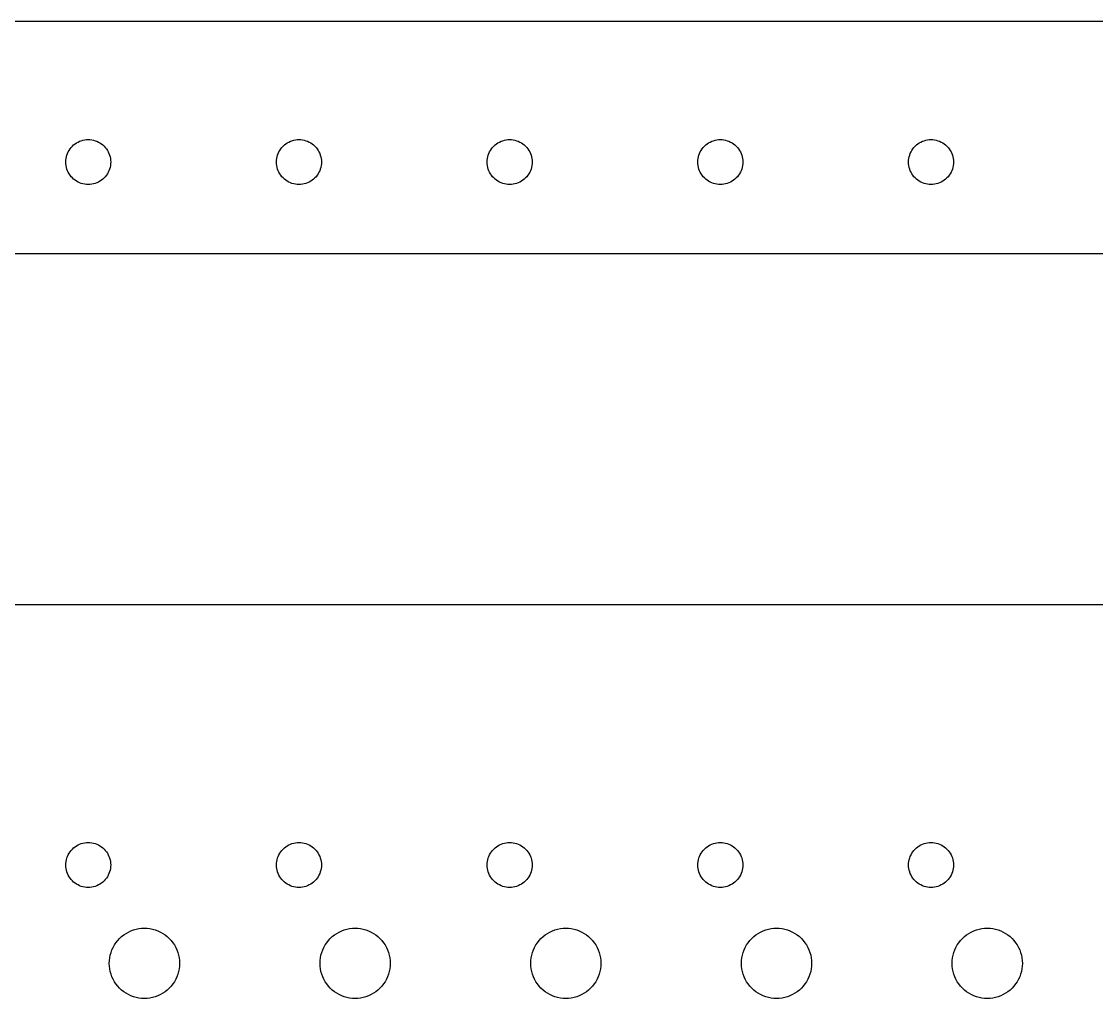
# Model space of a CAD drawing. Extents: x 0 to 315, y 0 to 192.
# Drawn here: x 153 to 229.5, y 122.8 to 192.2 of the extents above; entities that cross this region are included whole.
import ezdxf

# ---------------------------------------------------------------- set-up
doc = ezdxf.new("R2010")
doc.units = 0
doc.layers.add('Layer_1', color=7, linetype='CONTINUOUS')

msp = doc.modelspace()

# ---------------------------------------------------------------- linework, layer by layer
at = {"layer": 'Layer_1', "color": 7}
for p, q in [((315.249983, 192.249989), (0.25, 192.249989)), ((156.914001, 183.613992), (157.023999, 183.67599)), ((157.023999, 183.67599), (157.138, 183.72799)), ((157.138, 183.72799), (157.256, 183.771991)), ((157.256, 183.771991), (157.376001, 183.80599)), ((157.376001, 183.80599), (157.500001, 183.829979)), ((157.500001, 183.829979), (157.624001, 183.844993)), ((157.624001, 183.844993), (157.749999, 183.849989)), ((157.749999, 183.849989), (157.876, 183.844993)), ((157.876, 183.844993), (158, 183.829979)), ((158, 183.829979), (158.124, 183.80599)), ((158.124, 183.80599), (158.244001, 183.771991)), ((158.244001, 183.771991), (158.362001, 183.72799)), ((158.362001, 183.72799), (158.475999, 183.67599)), ((158.475999, 183.67599), (158.586001, 183.613992)), ((171.913999, 183.613992), (172.024, 183.67599)), ((172.024, 183.67599), (172.137999, 183.72799)), ((172.137999, 183.72799), (172.256001, 183.771991)), ((172.256001, 183.771991), (172.375999, 183.80599)), ((172.375999, 183.80599), (172.499999, 183.829979)), ((172.499999, 183.829979), (172.623999, 183.844993)), ((172.623999, 183.844993), (172.75, 183.849989)), ((172.75, 183.849989), (172.876001, 183.844993)), ((172.876001, 183.844993), (173.000001, 183.829979)), ((173.000001, 183.829979), (173.124001, 183.80599)), ((173.124001, 183.80599), (173.243999, 183.771991)), ((173.243999, 183.771991), (173.361999, 183.72799)), ((173.361999, 183.72799), (173.476, 183.67599)), ((173.476, 183.67599), (173.585999, 183.613992)), ((186.914, 183.613992), (187.023999, 183.67599)), ((187.023999, 183.67599), (187.138, 183.72799)), ((187.138, 183.72799), (187.255999, 183.771991)), ((187.255999, 183.771991), (187.376, 183.80599)), ((187.376, 183.80599), (187.5, 183.829979)), ((187.5, 183.829979), (187.624, 183.844993)), ((187.624, 183.844993), (187.749998, 183.849989)), ((187.749998, 183.849989), (187.875999, 183.844993)), ((187.875999, 183.844993), (187.999999, 183.829979)), ((187.999999, 183.829979), (188.123999, 183.80599)), ((188.123999, 183.80599), (188.244, 183.771991)), ((188.244, 183.771991), (188.362, 183.72799)), ((188.362, 183.72799), (188.476001, 183.67599)), ((188.476001, 183.67599), (188.586, 183.613992)), ((201.914001, 183.613992), (202.024, 183.67599)), ((202.024, 183.67599), (202.138001, 183.72799)), ((202.138001, 183.72799), (202.256001, 183.771991)), ((202.256001, 183.771991), (202.375999, 183.80599)), ((202.375999, 183.80599), (202.499999, 183.829979)), ((202.499999, 183.829979), (202.623999, 183.844993)), ((202.623999, 183.844993), (202.749999, 183.849989)), ((202.749999, 183.849989), (202.876, 183.844993)), ((202.876, 183.844993), (203, 183.829979)), ((203, 183.829979), (203.124, 183.80599)), ((203.124, 183.80599), (203.243998, 183.771991)), ((203.243998, 183.771991), (203.361998, 183.72799)), ((203.361998, 183.72799), (203.475999, 183.67599)), ((203.475999, 183.67599), (203.586001, 183.613992)), ((216.913999, 183.613992), (217.024001, 183.67599)), ((217.024001, 183.67599), (217.137999, 183.72799)), ((217.137999, 183.72799), (217.255999, 183.771991)), ((217.255999, 183.771991), (217.376, 183.80599)), ((217.376, 183.80599), (217.5, 183.829979)), ((217.5, 183.829979), (217.624, 183.844993)), ((217.624, 183.844993), (217.750001, 183.849989)), ((217.750001, 183.849989), (217.875999, 183.844993)), ((217.875999, 183.844993), (217.999999, 183.829979)), ((217.999999, 183.829979), (218.123999, 183.80599)), ((218.123999, 183.80599), (218.243999, 183.771991)), ((218.243999, 183.771991), (218.361999, 183.72799)), ((218.361999, 183.72799), (218.476, 183.67599)), ((218.476, 183.67599), (218.585999, 183.613992)), ((156.272001, 182.861991), (156.324001, 182.975991)), ((156.324001, 182.975991), (156.385999, 183.08599)), ((156.385999, 183.08599), (156.455999, 183.189992)), ((156.455999, 183.189992), (156.533001, 183.28899)), ((156.533001, 183.28899), (156.618999, 183.380992)), ((156.618999, 183.380992), (156.711001, 183.46699)), ((156.711001, 183.46699), (156.809999, 183.543992)), ((156.809999, 183.543992), (156.914001, 183.613992)), ((158.586001, 183.613992), (158.69, 183.543992)), ((158.69, 183.543992), (158.789, 183.46699)), ((158.789, 183.46699), (158.880999, 183.380992)), ((158.880999, 183.380992), (158.967001, 183.28899)), ((158.967001, 183.28899), (159.043999, 183.189992)), ((159.043999, 183.189992), (159.113999, 183.08599)), ((159.113999, 183.08599), (159.176, 182.975991)), ((159.176, 182.975991), (159.228, 182.861991)), ((171.272, 182.861991), (171.323999, 182.975991)), ((171.323999, 182.975991), (171.386, 183.08599)), ((171.386, 183.08599), (171.456, 183.189992)), ((171.456, 183.189992), (171.532999, 183.28899)), ((171.532999, 183.28899), (171.619, 183.380992)), ((171.619, 183.380992), (171.710999, 183.46699)), ((171.710999, 183.46699), (171.81, 183.543992)), ((171.81, 183.543992), (171.913999, 183.613992)), ((173.585999, 183.613992), (173.690001, 183.543992)), ((173.690001, 183.543992), (173.788999, 183.46699)), ((173.788999, 183.46699), (173.881, 183.380992)), ((173.881, 183.380992), (173.966999, 183.28899)), ((173.966999, 183.28899), (174.044, 183.189992)), ((174.044, 183.189992), (174.114, 183.08599)), ((174.114, 183.08599), (174.175999, 182.975991)), ((174.175999, 182.975991), (174.228001, 182.861991)), ((186.272001, 182.861991), (186.324, 182.975991)), ((186.324, 182.975991), (186.385999, 183.08599)), ((186.385999, 183.08599), (186.456001, 183.189992)), ((186.456001, 183.189992), (186.533, 183.28899)), ((186.533, 183.28899), (186.618999, 183.380992)), ((186.618999, 183.380992), (186.711, 183.46699)), ((186.711, 183.46699), (186.810001, 183.543992)), ((186.810001, 183.543992), (186.914, 183.613992)), ((188.586, 183.613992), (188.689999, 183.543992)), ((188.689999, 183.543992), (188.789, 183.46699)), ((188.789, 183.46699), (188.881001, 183.380992)), ((188.881001, 183.380992), (188.967, 183.28899)), ((188.967, 183.28899), (189.043999, 183.189992)), ((189.043999, 183.189992), (189.114001, 183.08599)), ((189.114001, 183.08599), (189.176, 182.975991)), ((189.176, 182.975991), (189.227999, 182.861991)), ((201.271999, 182.861991), (201.323998, 182.975991)), ((201.323998, 182.975991), (201.386, 183.08599)), ((201.386, 183.08599), (201.455999, 183.189992)), ((201.455999, 183.189992), (201.533001, 183.28899)), ((201.533001, 183.28899), (201.619, 183.380992)), ((201.619, 183.380992), (201.710998, 183.46699)), ((201.710998, 183.46699), (201.809999, 183.543992)), ((201.809999, 183.543992), (201.914001, 183.613992)), ((203.586001, 183.613992), (203.69, 183.543992)), ((203.69, 183.543992), (203.789001, 183.46699)), ((203.789001, 183.46699), (203.880999, 183.380992)), ((203.880999, 183.380992), (203.967001, 183.28899)), ((203.967001, 183.28899), (204.044, 183.189992)), ((204.044, 183.189992), (204.113999, 183.08599)), ((204.113999, 183.08599), (204.176001, 182.975991)), ((204.176001, 182.975991), (204.228, 182.861991)), ((216.272, 182.861991), (216.323999, 182.975991)), ((216.323999, 182.975991), (216.386001, 183.08599)), ((216.386001, 183.08599), (216.456, 183.189992)), ((216.456, 183.189992), (216.532999, 183.28899)), ((216.532999, 183.28899), (216.619001, 183.380992)), ((216.619001, 183.380992), (216.710999, 183.46699)), ((216.710999, 183.46699), (216.81, 183.543992)), ((216.81, 183.543992), (216.913999, 183.613992)), ((218.585999, 183.613992), (218.690001, 183.543992)), ((218.690001, 183.543992), (218.788999, 183.46699)), ((218.788999, 183.46699), (218.881, 183.380992)), ((218.881, 183.380992), (218.966999, 183.28899)), ((218.966999, 183.28899), (219.044001, 183.189992)), ((219.044001, 183.189992), (219.114, 183.08599)), ((219.114, 183.08599), (219.175999, 182.975991)), ((219.175999, 182.975991), (219.227998, 182.861991)), ((156.150031, 182.249992), (156.155026, 182.37599)), ((156.155026, 182.123991), (156.150031, 182.249992)), ((156.155026, 182.37599), (156.170012, 182.49999)), ((156.170012, 182.49999), (156.194001, 182.62399)), ((156.194001, 182.62399), (156.228, 182.743991)), ((156.228, 182.743991), (156.272001, 182.861991)), ((159.228, 182.861991), (159.272001, 182.743991)), ((159.272001, 182.743991), (159.306, 182.62399)), ((159.306, 182.62399), (159.329989, 182.49999)), ((159.329989, 182.49999), (159.344975, 182.37599)), ((159.344975, 182.37599), (159.349971, 182.249992)), ((159.349971, 182.249992), (159.344975, 182.123991)), ((171.150029, 182.249992), (171.155024, 182.37599)), ((171.155024, 182.123991), (171.150029, 182.249992)), ((171.155024, 182.37599), (171.17001, 182.49999)), ((171.17001, 182.49999), (171.193999, 182.62399)), ((171.193999, 182.62399), (171.228001, 182.743991)), ((171.228001, 182.743991), (171.272, 182.861991)), ((174.228001, 182.861991), (174.271999, 182.743991)), ((174.271999, 182.743991), (174.305999, 182.62399)), ((174.305999, 182.62399), (174.329987, 182.49999)), ((174.329987, 182.49999), (174.344973, 182.37599)), ((174.344973, 182.37599), (174.349969, 182.249992)), ((174.349969, 182.249992), (174.344973, 182.123991)), ((186.150002, 182.249992), (186.154997, 182.37599)), ((186.154997, 182.123991), (186.150002, 182.249992)), ((186.154997, 182.37599), (186.170011, 182.49999)), ((186.170011, 182.49999), (186.194, 182.62399)), ((186.194, 182.62399), (186.227999, 182.743991)), ((186.227999, 182.743991), (186.272001, 182.861991)), ((189.227999, 182.861991), (189.272, 182.743991)), ((189.272, 182.743991), (189.306, 182.62399)), ((189.306, 182.62399), (189.329989, 182.49999)), ((189.329989, 182.49999), (189.345003, 182.37599)), ((189.345003, 182.37599), (189.349998, 182.249992)), ((189.349998, 182.249992), (189.345003, 182.123991)), ((201.150031, 182.249992), (201.155026, 182.37599)), ((201.155026, 182.123991), (201.150031, 182.249992)), ((201.155026, 182.37599), (201.170012, 182.49999)), ((201.170012, 182.49999), (201.194001, 182.62399)), ((201.194001, 182.62399), (201.228, 182.743991)), ((201.228, 182.743991), (201.271999, 182.861991)), ((204.228, 182.861991), (204.271999, 182.743991)), ((204.271999, 182.743991), (204.306001, 182.62399)), ((204.306001, 182.62399), (204.32999, 182.49999)), ((204.32999, 182.49999), (204.344976, 182.37599)), ((204.344976, 182.37599), (204.349971, 182.249992)), ((204.349971, 182.249992), (204.344976, 182.123991)), ((216.150001, 182.249992), (216.154996, 182.37599)), ((216.154996, 182.123991), (216.150001, 182.249992)), ((216.154996, 182.37599), (216.17001, 182.49999)), ((216.17001, 182.49999), (216.193999, 182.62399)), ((216.193999, 182.62399), (216.227999, 182.743991)), ((216.227999, 182.743991), (216.272, 182.861991)), ((219.227998, 182.861991), (219.272, 182.743991)), ((219.272, 182.743991), (219.305999, 182.62399)), ((219.305999, 182.62399), (219.329988, 182.49999)), ((219.329988, 182.49999), (219.345002, 182.37599)), ((219.345002, 182.37599), (219.349997, 182.249992)), ((219.349997, 182.249992), (219.345002, 182.123991)), ((156.170012, 181.999991), (156.155026, 182.123991)), ((156.194001, 181.875991), (156.170012, 181.999991)), ((156.228, 181.75599), (156.194001, 181.875991)), ((156.272001, 181.63799), (156.228, 181.75599)), ((156.324001, 181.523992), (156.272001, 181.63799)), ((156.385999, 181.41399), (156.324001, 181.523992)), ((156.455999, 181.309991), (156.385999, 181.41399)), ((159.113999, 181.41399), (159.043999, 181.309991)), ((159.176, 181.523992), (159.113999, 181.41399)), ((159.228, 181.63799), (159.176, 181.523992)), ((159.272001, 181.75599), (159.228, 181.63799)), ((159.306, 181.875991), (159.272001, 181.75599)), ((159.329989, 181.999991), (159.306, 181.875991)), ((159.344975, 182.123991), (159.329989, 181.999991)), ((171.17001, 181.999991), (171.155024, 182.123991)), ((171.193999, 181.875991), (171.17001, 181.999991)), ((171.228001, 181.75599), (171.193999, 181.875991)), ((171.272, 181.63799), (171.228001, 181.75599)), ((171.323999, 181.523992), (171.272, 181.63799)), ((171.386, 181.41399), (171.323999, 181.523992)), ((171.456, 181.309991), (171.386, 181.41399)), ((174.114, 181.41399), (174.044, 181.309991)), ((174.175999, 181.523992), (174.114, 181.41399)), ((174.228001, 181.63799), (174.175999, 181.523992)), ((174.271999, 181.75599), (174.228001, 181.63799)), ((174.305999, 181.875991), (174.271999, 181.75599)), ((174.329987, 181.999991), (174.305999, 181.875991)), ((174.344973, 182.123991), (174.329987, 181.999991)), ((186.170011, 181.999991), (186.154997, 182.123991)), ((186.194, 181.875991), (186.170011, 181.999991)), ((186.227999, 181.75599), (186.194, 181.875991)), ((186.272001, 181.63799), (186.227999, 181.75599)), ((186.324, 181.523992), (186.272001, 181.63799)), ((186.385999, 181.41399), (186.324, 181.523992)), ((186.456001, 181.309991), (186.385999, 181.41399)), ((189.114001, 181.41399), (189.043999, 181.309991)), ((189.176, 181.523992), (189.114001, 181.41399)), ((189.227999, 181.63799), (189.176, 181.523992)), ((189.272, 181.75599), (189.227999, 181.63799)), ((189.306, 181.875991), (189.272, 181.75599)), ((189.329989, 181.999991), (189.306, 181.875991)), ((189.345003, 182.123991), (189.329989, 181.999991)), ((201.170012, 181.999991), (201.155026, 182.123991)), ((201.194001, 181.875991), (201.170012, 181.999991)), ((201.228, 181.75599), (201.194001, 181.875991)), ((201.271999, 181.63799), (201.228, 181.75599)), ((201.323998, 181.523992), (201.271999, 181.63799)), ((201.386, 181.41399), (201.323998, 181.523992)), ((201.455999, 181.309991), (201.386, 181.41399)), ((204.113999, 181.41399), (204.044, 181.309991)), ((204.176001, 181.523992), (204.113999, 181.41399)), ((204.228, 181.63799), (204.176001, 181.523992)), ((204.271999, 181.75599), (204.228, 181.63799)), ((204.306001, 181.875991), (204.271999, 181.75599)), ((204.32999, 181.999991), (204.306001, 181.875991)), ((204.344976, 182.123991), (204.32999, 181.999991)), ((216.17001, 181.999991), (216.154996, 182.123991)), ((216.193999, 181.875991), (216.17001, 181.999991)), ((216.227999, 181.75599), (216.193999, 181.875991)), ((216.272, 181.63799), (216.227999, 181.75599)), ((216.323999, 181.523992), (216.272, 181.63799)), ((216.386001, 181.41399), (216.323999, 181.523992)), ((216.456, 181.309991), (216.386001, 181.41399)), ((219.114, 181.41399), (219.044001, 181.309991)), ((219.175999, 181.523992), (219.114, 181.41399)), ((219.227998, 181.63799), (219.175999, 181.523992)), ((219.272, 181.75599), (219.227998, 181.63799)), ((219.305999, 181.875991), (219.272, 181.75599)), ((219.329988, 181.999991), (219.305999, 181.875991)), ((219.345002, 182.123991), (219.329988, 181.999991)), ((156.533001, 181.210991), (156.455999, 181.309991)), ((156.618999, 181.118992), (156.533001, 181.210991)), ((156.711001, 181.03299), (156.618999, 181.118992)), ((156.809999, 180.955992), (156.711001, 181.03299)), ((156.914001, 180.885992), (156.809999, 180.955992)), ((157.023999, 180.823991), (156.914001, 180.885992)), ((157.138, 180.771991), (157.023999, 180.823991)), ((157.256, 180.72799), (157.138, 180.771991)), ((157.376001, 180.693991), (157.256, 180.72799)), ((157.500001, 180.670002), (157.376001, 180.693991)), ((157.624001, 180.654987), (157.500001, 180.670002)), ((157.749999, 180.649992), (157.624001, 180.654987)), ((157.876, 180.654987), (157.749999, 180.649992)), ((158, 180.670002), (157.876, 180.654987)), ((158.124, 180.693991), (158, 180.670002)), ((158.244001, 180.72799), (158.124, 180.693991)), ((158.362001, 180.771991), (158.244001, 180.72799)), ((158.475999, 180.823991), (158.362001, 180.771991)), ((158.586001, 180.885992), (158.475999, 180.823991)), ((158.69, 180.955992), (158.586001, 180.885992)), ((158.789, 181.03299), (158.69, 180.955992)), ((158.880999, 181.118992), (158.789, 181.03299)), ((158.967001, 181.210991), (158.880999, 181.118992)), ((159.043999, 181.309991), (158.967001, 181.210991)), ((171.532999, 181.210991), (171.456, 181.309991)), ((171.619, 181.118992), (171.532999, 181.210991)), ((171.710999, 181.03299), (171.619, 181.118992)), ((171.81, 180.955992), (171.710999, 181.03299)), ((171.913999, 180.885992), (171.81, 180.955992)), ((172.024, 180.823991), (171.913999, 180.885992)), ((172.137999, 180.771991), (172.024, 180.823991)), ((172.256001, 180.72799), (172.137999, 180.771991)), ((172.375999, 180.693991), (172.256001, 180.72799)), ((172.499999, 180.670002), (172.375999, 180.693991)), ((172.623999, 180.654987), (172.499999, 180.670002)), ((172.75, 180.649992), (172.623999, 180.654987)), ((172.876001, 180.654987), (172.75, 180.649992)), ((173.000001, 180.670002), (172.876001, 180.654987)), ((173.124001, 180.693991), (173.000001, 180.670002)), ((173.243999, 180.72799), (173.124001, 180.693991)), ((173.361999, 180.771991), (173.243999, 180.72799)), ((173.476, 180.823991), (173.361999, 180.771991)), ((173.585999, 180.885992), (173.476, 180.823991)), ((173.690001, 180.955992), (173.585999, 180.885992)), ((173.788999, 181.03299), (173.690001, 180.955992)), ((173.881, 181.118992), (173.788999, 181.03299)), ((173.966999, 181.210991), (173.881, 181.118992)), ((174.044, 181.309991), (173.966999, 181.210991)), ((186.533, 181.210991), (186.456001, 181.309991)), ((186.618999, 181.118992), (186.533, 181.210991)), ((186.711, 181.03299), (186.618999, 181.118992)), ((186.810001, 180.955992), (186.711, 181.03299)), ((186.914, 180.885992), (186.810001, 180.955992)), ((187.023999, 180.823991), (186.914, 180.885992)), ((187.138, 180.771991), (187.023999, 180.823991)), ((187.255999, 180.72799), (187.138, 180.771991)), ((187.376, 180.693991), (187.255999, 180.72799)), ((187.5, 180.670002), (187.376, 180.693991)), ((187.624, 180.654987), (187.5, 180.670002)), ((187.749998, 180.649992), (187.624, 180.654987)), ((187.875999, 180.654987), (187.749998, 180.649992)), ((187.999999, 180.670002), (187.875999, 180.654987)), ((188.123999, 180.693991), (187.999999, 180.670002)), ((188.244, 180.72799), (188.123999, 180.693991)), ((188.362, 180.771991), (188.244, 180.72799)), ((188.476001, 180.823991), (188.362, 180.771991)), ((188.586, 180.885992), (188.476001, 180.823991)), ((188.689999, 180.955992), (188.586, 180.885992)), ((188.789, 181.03299), (188.689999, 180.955992)), ((188.881001, 181.118992), (188.789, 181.03299)), ((188.967, 181.210991), (188.881001, 181.118992)), ((189.043999, 181.309991), (188.967, 181.210991)), ((201.533001, 181.210991), (201.455999, 181.309991)), ((201.619, 181.118992), (201.533001, 181.210991)), ((201.710998, 181.03299), (201.619, 181.118992)), ((201.809999, 180.955992), (201.710998, 181.03299)), ((201.914001, 180.885992), (201.809999, 180.955992)), ((202.024, 180.823991), (201.914001, 180.885992)), ((202.138001, 180.771991), (202.024, 180.823991)), ((202.256001, 180.72799), (202.138001, 180.771991)), ((202.375999, 180.693991), (202.256001, 180.72799)), ((202.499999, 180.670002), (202.375999, 180.693991)), ((202.623999, 180.654987), (202.499999, 180.670002)), ((202.749999, 180.649992), (202.623999, 180.654987)), ((202.876, 180.654987), (202.749999, 180.649992)), ((203, 180.670002), (202.876, 180.654987)), ((203.124, 180.693991), (203, 180.670002)), ((203.243998, 180.72799), (203.124, 180.693991)), ((203.361998, 180.771991), (203.243998, 180.72799)), ((203.475999, 180.823991), (203.361998, 180.771991)), ((203.586001, 180.885992), (203.475999, 180.823991)), ((203.69, 180.955992), (203.586001, 180.885992)), ((203.789001, 181.03299), (203.69, 180.955992)), ((203.880999, 181.118992), (203.789001, 181.03299)), ((203.967001, 181.210991), (203.880999, 181.118992)), ((204.044, 181.309991), (203.967001, 181.210991)), ((216.532999, 181.210991), (216.456, 181.309991)), ((216.619001, 181.118992), (216.532999, 181.210991)), ((216.710999, 181.03299), (216.619001, 181.118992)), ((216.81, 180.955992), (216.710999, 181.03299)), ((216.913999, 180.885992), (216.81, 180.955992)), ((217.024001, 180.823991), (216.913999, 180.885992)), ((217.137999, 180.771991), (217.024001, 180.823991)), ((217.255999, 180.72799), (217.137999, 180.771991)), ((217.376, 180.693991), (217.255999, 180.72799)), ((217.5, 180.670002), (217.376, 180.693991)), ((217.624, 180.654987), (217.5, 180.670002)), ((217.750001, 180.649992), (217.624, 180.654987)), ((217.875999, 180.654987), (217.750001, 180.649992)), ((217.999999, 180.670002), (217.875999, 180.654987)), ((218.123999, 180.693991), (217.999999, 180.670002)), ((218.243999, 180.72799), (218.123999, 180.693991)), ((218.361999, 180.771991), (218.243999, 180.72799)), ((218.476, 180.823991), (218.361999, 180.771991)), ((218.585999, 180.885992), (218.476, 180.823991)), ((218.690001, 180.955992), (218.585999, 180.885992)), ((218.788999, 181.03299), (218.690001, 180.955992)), ((218.881, 181.118992), (218.788999, 181.03299)), ((218.966999, 181.210991), (218.881, 181.118992)), ((219.044001, 181.309991), (218.966999, 181.210991)), ((2.249999, 175.749988), (313.249987, 175.749988)), ((313.249987, 150.749987), (2.249999, 150.749987)), ((156.385999, 133.085992), (156.455999, 133.189991)), ((156.455999, 133.189991), (156.533001, 133.288991)), ((156.533001, 133.288991), (156.618999, 133.38099)), ((156.618999, 133.38099), (156.711001, 133.466992)), ((156.711001, 133.466992), (156.809999, 133.54399)), ((156.809999, 133.54399), (156.914001, 133.61399)), ((156.914001, 133.61399), (157.023999, 133.675991)), ((157.023999, 133.675991), (157.138, 133.727991)), ((157.138, 133.727991), (157.256, 133.771992)), ((157.256, 133.771992), (157.376001, 133.805991)), ((157.376001, 133.805991), (157.500001, 133.82998)), ((157.500001, 133.82998), (157.624001, 133.844994)), ((157.624001, 133.844994), (157.749999, 133.84999)), ((157.749999, 133.84999), (157.876, 133.844994)), ((157.876, 133.844994), (158, 133.82998)), ((158, 133.82998), (158.124, 133.805991)), ((158.124, 133.805991), (158.244001, 133.771992)), ((158.244001, 133.771992), (158.362001, 133.727991)), ((158.362001, 133.727991), (158.475999, 133.675991)), ((158.475999, 133.675991), (158.586001, 133.61399)), ((158.586001, 133.61399), (158.69, 133.54399)), ((158.69, 133.54399), (158.789, 133.466992)), ((158.789, 133.466992), (158.880999, 133.38099)), ((158.880999, 133.38099), (158.967001, 133.288991)), ((158.967001, 133.288991), (159.043999, 133.189991)), ((159.043999, 133.189991), (159.113999, 133.085992)), ((171.386, 133.085992), (171.456, 133.189991)), ((171.456, 133.189991), (171.532999, 133.288991)), ((171.532999, 133.288991), (171.619, 133.38099)), ((171.619, 133.38099), (171.710999, 133.466992)), ((171.710999, 133.466992), (171.81, 133.54399)), ((171.81, 133.54399), (171.913999, 133.61399)), ((171.913999, 133.61399), (172.024, 133.675991)), ((172.024, 133.675991), (172.137999, 133.727991)), ((172.137999, 133.727991), (172.256001, 133.771992)), ((172.256001, 133.771992), (172.375999, 133.805991)), ((172.375999, 133.805991), (172.499999, 133.82998)), ((172.499999, 133.82998), (172.623999, 133.844994)), ((172.623999, 133.844994), (172.75, 133.84999)), ((172.75, 133.84999), (172.876001, 133.844994)), ((172.876001, 133.844994), (173.000001, 133.82998)), ((173.000001, 133.82998), (173.124001, 133.805991)), ((173.124001, 133.805991), (173.243999, 133.771992)), ((173.243999, 133.771992), (173.361999, 133.727991)), ((173.361999, 133.727991), (173.476, 133.675991)), ((173.476, 133.675991), (173.585999, 133.61399)), ((173.585999, 133.61399), (173.690001, 133.54399)), ((173.690001, 133.54399), (173.788999, 133.466992)), ((173.788999, 133.466992), (173.881, 133.38099)), ((173.881, 133.38099), (173.966999, 133.288991)), ((173.966999, 133.288991), (174.044, 133.189991)), ((174.044, 133.189991), (174.114, 133.085992)), ((186.385999, 133.085992), (186.456001, 133.189991)), ((186.456001, 133.189991), (186.533, 133.288991)), ((186.533, 133.288991), (186.618999, 133.38099)), ((186.618999, 133.38099), (186.711, 133.466992)), ((186.711, 133.466992), (186.810001, 133.54399)), ((186.810001, 133.54399), (186.914, 133.61399)), ((186.914, 133.61399), (187.023999, 133.675991)), ((187.023999, 133.675991), (187.138, 133.727991)), ((187.138, 133.727991), (187.255999, 133.771992)), ((187.255999, 133.771992), (187.376, 133.805991)), ((187.376, 133.805991), (187.5, 133.82998)), ((187.5, 133.82998), (187.624, 133.844994)), ((187.624, 133.844994), (187.749998, 133.84999)), ((187.749998, 133.84999), (187.875999, 133.844994)), ((187.875999, 133.844994), (187.999999, 133.82998)), ((187.999999, 133.82998), (188.123999, 133.805991)), ((188.123999, 133.805991), (188.244, 133.771992)), ((188.244, 133.771992), (188.362, 133.727991)), ((188.362, 133.727991), (188.476001, 133.675991)), ((188.476001, 133.675991), (188.586, 133.61399)), ((188.586, 133.61399), (188.689999, 133.54399)), ((188.689999, 133.54399), (188.789, 133.466992)), ((188.789, 133.466992), (188.881001, 133.38099)), ((188.881001, 133.38099), (188.967, 133.288991)), ((188.967, 133.288991), (189.043999, 133.189991)), ((189.043999, 133.189991), (189.114001, 133.085992)), ((201.386, 133.085992), (201.455999, 133.189991)), ((201.455999, 133.189991), (201.533001, 133.288991)), ((201.533001, 133.288991), (201.619, 133.38099)), ((201.619, 133.38099), (201.710998, 133.466992)), ((201.710998, 133.466992), (201.809999, 133.54399)), ((201.809999, 133.54399), (201.914001, 133.61399)), ((201.914001, 133.61399), (202.024, 133.675991)), ((202.024, 133.675991), (202.138001, 133.727991)), ((202.138001, 133.727991), (202.256001, 133.771992)), ((202.256001, 133.771992), (202.375999, 133.805991)), ((202.375999, 133.805991), (202.499999, 133.82998)), ((202.499999, 133.82998), (202.623999, 133.844994)), ((202.623999, 133.844994), (202.749999, 133.84999)), ((202.749999, 133.84999), (202.876, 133.844994)), ((202.876, 133.844994), (203, 133.82998)), ((203, 133.82998), (203.124, 133.805991)), ((203.124, 133.805991), (203.243998, 133.771992)), ((203.243998, 133.771992), (203.361998, 133.727991)), ((203.361998, 133.727991), (203.475999, 133.675991)), ((203.475999, 133.675991), (203.586001, 133.61399)), ((203.586001, 133.61399), (203.69, 133.54399)), ((203.69, 133.54399), (203.789001, 133.466992)), ((203.789001, 133.466992), (203.880999, 133.38099)), ((203.880999, 133.38099), (203.967001, 133.288991)), ((203.967001, 133.288991), (204.044, 133.189991)), ((204.044, 133.189991), (204.113999, 133.085992)), ((216.386001, 133.085992), (216.456, 133.189991)), ((216.456, 133.189991), (216.532999, 133.288991)), ((216.532999, 133.288991), (216.619001, 133.38099)), ((216.619001, 133.38099), (216.710999, 133.466992)), ((216.710999, 133.466992), (216.81, 133.54399)), ((216.81, 133.54399), (216.913999, 133.61399)), ((216.913999, 133.61399), (217.024001, 133.675991)), ((217.024001, 133.675991), (217.137999, 133.727991)), ((217.137999, 133.727991), (217.255999, 133.771992)), ((217.255999, 133.771992), (217.376, 133.805991)), ((217.376, 133.805991), (217.5, 133.82998)), ((217.5, 133.82998), (217.624, 133.844994)), ((217.624, 133.844994), (217.750001, 133.84999)), ((217.750001, 133.84999), (217.875999, 133.844994)), ((217.875999, 133.844994), (217.999999, 133.82998)), ((217.999999, 133.82998), (218.123999, 133.805991)), ((218.123999, 133.805991), (218.243999, 133.771992)), ((218.243999, 133.771992), (218.361999, 133.727991)), ((218.361999, 133.727991), (218.476, 133.675991)), ((218.476, 133.675991), (218.585999, 133.61399)), ((218.585999, 133.61399), (218.690001, 133.54399)), ((218.690001, 133.54399), (218.788999, 133.466992)), ((218.788999, 133.466992), (218.881, 133.38099)), ((218.881, 133.38099), (218.966999, 133.288991)), ((218.966999, 133.288991), (219.044001, 133.189991)), ((219.044001, 133.189991), (219.114, 133.085992)), ((156.155026, 132.375991), (156.170012, 132.499991)), ((156.170012, 132.499991), (156.194001, 132.623991)), ((156.194001, 132.623991), (156.228, 132.743992)), ((156.228, 132.743992), (156.272001, 132.861992)), ((156.272001, 132.861992), (156.324001, 132.97599)), ((156.324001, 132.97599), (156.385999, 133.085992)), ((159.113999, 133.085992), (159.176, 132.97599)), ((159.176, 132.97599), (159.228, 132.861992)), ((159.228, 132.861992), (159.272001, 132.743992)), ((159.272001, 132.743992), (159.306, 132.623991)), ((159.306, 132.623991), (159.329989, 132.499991)), ((159.329989, 132.499991), (159.344975, 132.375991)), ((171.155024, 132.375991), (171.17001, 132.499991)), ((171.17001, 132.499991), (171.193999, 132.623991)), ((171.193999, 132.623991), (171.228001, 132.743992)), ((171.228001, 132.743992), (171.272, 132.861992)), ((171.272, 132.861992), (171.323999, 132.97599)), ((171.323999, 132.97599), (171.386, 133.085992)), ((174.114, 133.085992), (174.175999, 132.97599)), ((174.175999, 132.97599), (174.228001, 132.861992)), ((174.228001, 132.861992), (174.271999, 132.743992)), ((174.271999, 132.743992), (174.305999, 132.623991)), ((174.305999, 132.623991), (174.329987, 132.499991)), ((174.329987, 132.499991), (174.344973, 132.375991)), ((186.154997, 132.375991), (186.170011, 132.499991)), ((186.170011, 132.499991), (186.194, 132.623991)), ((186.194, 132.623991), (186.227999, 132.743992)), ((186.227999, 132.743992), (186.272001, 132.861992)), ((186.272001, 132.861992), (186.324, 132.97599)), ((186.324, 132.97599), (186.385999, 133.085992)), ((189.114001, 133.085992), (189.176, 132.97599)), ((189.176, 132.97599), (189.227999, 132.861992)), ((189.227999, 132.861992), (189.272, 132.743992)), ((189.272, 132.743992), (189.306, 132.623991)), ((189.306, 132.623991), (189.329989, 132.499991)), ((189.329989, 132.499991), (189.345003, 132.375991)), ((201.155026, 132.375991), (201.170012, 132.499991)), ((201.170012, 132.499991), (201.194001, 132.623991)), ((201.194001, 132.623991), (201.228, 132.743992)), ((201.228, 132.743992), (201.271999, 132.861992)), ((201.271999, 132.861992), (201.323998, 132.97599)), ((201.323998, 132.97599), (201.386, 133.085992)), ((204.113999, 133.085992), (204.176001, 132.97599)), ((204.176001, 132.97599), (204.228, 132.861992)), ((204.228, 132.861992), (204.271999, 132.743992)), ((204.271999, 132.743992), (204.306001, 132.623991)), ((204.306001, 132.623991), (204.32999, 132.499991)), ((204.32999, 132.499991), (204.344976, 132.375991)), ((216.154996, 132.375991), (216.17001, 132.499991)), ((216.17001, 132.499991), (216.193999, 132.623991)), ((216.193999, 132.623991), (216.227999, 132.743992)), ((216.227999, 132.743992), (216.272, 132.861992)), ((216.272, 132.861992), (216.323999, 132.97599)), ((216.323999, 132.97599), (216.386001, 133.085992)), ((219.114, 133.085992), (219.175999, 132.97599)), ((219.175999, 132.97599), (219.227998, 132.861992)), ((219.227998, 132.861992), (219.272, 132.743992)), ((219.272, 132.743992), (219.305999, 132.623991)), ((219.305999, 132.623991), (219.329988, 132.499991)), ((219.329988, 132.499991), (219.345002, 132.375991)), ((156.150031, 132.24999), (156.155026, 132.375991)), ((156.155026, 132.123992), (156.150031, 132.24999)), ((156.170012, 131.999992), (156.155026, 132.123992)), ((156.194001, 131.875992), (156.170012, 131.999992)), ((156.228, 131.755991), (156.194001, 131.875992)), ((156.272001, 131.637991), (156.228, 131.755991)), ((156.324001, 131.52399), (156.272001, 131.637991)), ((159.228, 131.637991), (159.176, 131.52399)), ((159.272001, 131.755991), (159.228, 131.637991)), ((159.306, 131.875992), (159.272001, 131.755991)), ((159.329989, 131.999992), (159.306, 131.875992)), ((159.344975, 132.123992), (159.329989, 131.999992)), ((159.344975, 132.375991), (159.349971, 132.24999)), ((159.349971, 132.24999), (159.344975, 132.123992)), ((171.150029, 132.24999), (171.155024, 132.375991)), ((171.155024, 132.123992), (171.150029, 132.24999)), ((171.17001, 131.999992), (171.155024, 132.123992)), ((171.193999, 131.875992), (171.17001, 131.999992)), ((171.228001, 131.755991), (171.193999, 131.875992)), ((171.272, 131.637991), (171.228001, 131.755991)), ((171.323999, 131.52399), (171.272, 131.637991)), ((174.228001, 131.637991), (174.175999, 131.52399)), ((174.271999, 131.755991), (174.228001, 131.637991)), ((174.305999, 131.875992), (174.271999, 131.755991)), ((174.329987, 131.999992), (174.305999, 131.875992)), ((174.344973, 132.123992), (174.329987, 131.999992)), ((174.344973, 132.375991), (174.349969, 132.24999)), ((174.349969, 132.24999), (174.344973, 132.123992)), ((186.150002, 132.24999), (186.154997, 132.375991)), ((186.154997, 132.123992), (186.150002, 132.24999)), ((186.170011, 131.999992), (186.154997, 132.123992)), ((186.194, 131.875992), (186.170011, 131.999992)), ((186.227999, 131.755991), (186.194, 131.875992)), ((186.272001, 131.637991), (186.227999, 131.755991)), ((186.324, 131.52399), (186.272001, 131.637991)), ((189.227999, 131.637991), (189.176, 131.52399)), ((189.272, 131.755991), (189.227999, 131.637991)), ((189.306, 131.875992), (189.272, 131.755991)), ((189.329989, 131.999992), (189.306, 131.875992)), ((189.345003, 132.123992), (189.329989, 131.999992)), ((189.345003, 132.375991), (189.349998, 132.24999)), ((189.349998, 132.24999), (189.345003, 132.123992)), ((201.150031, 132.24999), (201.155026, 132.375991)), ((201.155026, 132.123992), (201.150031, 132.24999)), ((201.170012, 131.999992), (201.155026, 132.123992)), ((201.194001, 131.875992), (201.170012, 131.999992)), ((201.228, 131.755991), (201.194001, 131.875992)), ((201.271999, 131.637991), (201.228, 131.755991)), ((201.323998, 131.52399), (201.271999, 131.637991)), ((204.228, 131.637991), (204.176001, 131.52399)), ((204.271999, 131.755991), (204.228, 131.637991)), ((204.306001, 131.875992), (204.271999, 131.755991)), ((204.32999, 131.999992), (204.306001, 131.875992)), ((204.344976, 132.123992), (204.32999, 131.999992)), ((204.344976, 132.375991), (204.349971, 132.24999)), ((204.349971, 132.24999), (204.344976, 132.123992)), ((216.150001, 132.24999), (216.154996, 132.375991)), ((216.154996, 132.123992), (216.150001, 132.24999)), ((216.17001, 131.999992), (216.154996, 132.123992)), ((216.193999, 131.875992), (216.17001, 131.999992)), ((216.227999, 131.755991), (216.193999, 131.875992)), ((216.272, 131.637991), (216.227999, 131.755991)), ((216.323999, 131.52399), (216.272, 131.637991)), ((219.227998, 131.637991), (219.175999, 131.52399)), ((219.272, 131.755991), (219.227998, 131.637991)), ((219.305999, 131.875992), (219.272, 131.755991)), ((219.329988, 131.999992), (219.305999, 131.875992)), ((219.345002, 132.123992), (219.329988, 131.999992)), ((219.345002, 132.375991), (219.349997, 132.24999)), ((219.349997, 132.24999), (219.345002, 132.123992)), ((156.385999, 131.413991), (156.324001, 131.52399)), ((156.455999, 131.309993), (156.385999, 131.413991)), ((156.533001, 131.210992), (156.455999, 131.309993)), ((156.618999, 131.11899), (156.533001, 131.210992)), ((156.711001, 131.032991), (156.618999, 131.11899)), ((156.809999, 130.95599), (156.711001, 131.032991)), ((156.914001, 130.88599), (156.809999, 130.95599)), ((157.023999, 130.823992), (156.914001, 130.88599)), ((158.586001, 130.88599), (158.475999, 130.823992)), ((158.69, 130.95599), (158.586001, 130.88599)), ((158.789, 131.032991), (158.69, 130.95599)), ((158.880999, 131.11899), (158.789, 131.032991)), ((158.967001, 131.210992), (158.880999, 131.11899)), ((159.043999, 131.309993), (158.967001, 131.210992)), ((159.113999, 131.413991), (159.043999, 131.309993)), ((159.176, 131.52399), (159.113999, 131.413991)), ((171.386, 131.413991), (171.323999, 131.52399)), ((171.456, 131.309993), (171.386, 131.413991)), ((171.532999, 131.210992), (171.456, 131.309993)), ((171.619, 131.11899), (171.532999, 131.210992)), ((171.710999, 131.032991), (171.619, 131.11899)), ((171.81, 130.95599), (171.710999, 131.032991)), ((171.913999, 130.88599), (171.81, 130.95599)), ((172.024, 130.823992), (171.913999, 130.88599)), ((173.585999, 130.88599), (173.476, 130.823992)), ((173.690001, 130.95599), (173.585999, 130.88599)), ((173.788999, 131.032991), (173.690001, 130.95599)), ((173.881, 131.11899), (173.788999, 131.032991)), ((173.966999, 131.210992), (173.881, 131.11899)), ((174.044, 131.309993), (173.966999, 131.210992)), ((174.114, 131.413991), (174.044, 131.309993)), ((174.175999, 131.52399), (174.114, 131.413991)), ((186.385999, 131.413991), (186.324, 131.52399)), ((186.456001, 131.309993), (186.385999, 131.413991)), ((186.533, 131.210992), (186.456001, 131.309993)), ((186.618999, 131.11899), (186.533, 131.210992)), ((186.711, 131.032991), (186.618999, 131.11899)), ((186.810001, 130.95599), (186.711, 131.032991)), ((186.914, 130.88599), (186.810001, 130.95599)), ((187.023999, 130.823992), (186.914, 130.88599)), ((188.586, 130.88599), (188.476001, 130.823992)), ((188.689999, 130.95599), (188.586, 130.88599)), ((188.789, 131.032991), (188.689999, 130.95599)), ((188.881001, 131.11899), (188.789, 131.032991)), ((188.967, 131.210992), (188.881001, 131.11899)), ((189.043999, 131.309993), (188.967, 131.210992)), ((189.114001, 131.413991), (189.043999, 131.309993)), ((189.176, 131.52399), (189.114001, 131.413991)), ((201.386, 131.413991), (201.323998, 131.52399)), ((201.455999, 131.309993), (201.386, 131.413991)), ((201.533001, 131.210992), (201.455999, 131.309993)), ((201.619, 131.11899), (201.533001, 131.210992)), ((201.710998, 131.032991), (201.619, 131.11899)), ((201.809999, 130.95599), (201.710998, 131.032991)), ((201.914001, 130.88599), (201.809999, 130.95599)), ((202.024, 130.823992), (201.914001, 130.88599)), ((203.586001, 130.88599), (203.475999, 130.823992)), ((203.69, 130.95599), (203.586001, 130.88599)), ((203.789001, 131.032991), (203.69, 130.95599)), ((203.880999, 131.11899), (203.789001, 131.032991)), ((203.967001, 131.210992), (203.880999, 131.11899)), ((204.044, 131.309993), (203.967001, 131.210992)), ((204.113999, 131.413991), (204.044, 131.309993)), ((204.176001, 131.52399), (204.113999, 131.413991)), ((216.386001, 131.413991), (216.323999, 131.52399)), ((216.456, 131.309993), (216.386001, 131.413991)), ((216.532999, 131.210992), (216.456, 131.309993)), ((216.619001, 131.11899), (216.532999, 131.210992)), ((216.710999, 131.032991), (216.619001, 131.11899)), ((216.81, 130.95599), (216.710999, 131.032991)), ((216.913999, 130.88599), (216.81, 130.95599)), ((217.024001, 130.823992), (216.913999, 130.88599)), ((218.585999, 130.88599), (218.476, 130.823992)), ((218.690001, 130.95599), (218.585999, 130.88599)), ((218.788999, 131.032991), (218.690001, 130.95599)), ((218.881, 131.11899), (218.788999, 131.032991)), ((218.966999, 131.210992), (218.881, 131.11899)), ((219.044001, 131.309993), (218.966999, 131.210992)), ((219.114, 131.413991), (219.044001, 131.309993)), ((219.175999, 131.52399), (219.114, 131.413991)), ((157.138, 130.771992), (157.023999, 130.823992)), ((157.256, 130.727991), (157.138, 130.771992)), ((157.376001, 130.693992), (157.256, 130.727991)), ((157.500001, 130.670003), (157.376001, 130.693992)), ((157.624001, 130.654989), (157.500001, 130.670003)), ((157.749999, 130.649993), (157.624001, 130.654989)), ((157.876, 130.654989), (157.749999, 130.649993)), ((158, 130.670003), (157.876, 130.654989)), ((158.124, 130.693992), (158, 130.670003)), ((158.244001, 130.727991), (158.124, 130.693992)), ((158.362001, 130.771992), (158.244001, 130.727991)), ((158.475999, 130.823992), (158.362001, 130.771992)), ((172.137999, 130.771992), (172.024, 130.823992)), ((172.256001, 130.727991), (172.137999, 130.771992)), ((172.375999, 130.693992), (172.256001, 130.727991)), ((172.499999, 130.670003), (172.375999, 130.693992)), ((172.623999, 130.654989), (172.499999, 130.670003)), ((172.75, 130.649993), (172.623999, 130.654989)), ((172.876001, 130.654989), (172.75, 130.649993)), ((173.000001, 130.670003), (172.876001, 130.654989)), ((173.124001, 130.693992), (173.000001, 130.670003)), ((173.243999, 130.727991), (173.124001, 130.693992)), ((173.361999, 130.771992), (173.243999, 130.727991)), ((173.476, 130.823992), (173.361999, 130.771992)), ((187.138, 130.771992), (187.023999, 130.823992)), ((187.255999, 130.727991), (187.138, 130.771992)), ((187.376, 130.693992), (187.255999, 130.727991)), ((187.5, 130.670003), (187.376, 130.693992)), ((187.624, 130.654989), (187.5, 130.670003)), ((187.749998, 130.649993), (187.624, 130.654989)), ((187.875999, 130.654989), (187.749998, 130.649993)), ((187.999999, 130.670003), (187.875999, 130.654989)), ((188.123999, 130.693992), (187.999999, 130.670003)), ((188.244, 130.727991), (188.123999, 130.693992)), ((188.362, 130.771992), (188.244, 130.727991)), ((188.476001, 130.823992), (188.362, 130.771992)), ((202.138001, 130.771992), (202.024, 130.823992)), ((202.256001, 130.727991), (202.138001, 130.771992)), ((202.375999, 130.693992), (202.256001, 130.727991)), ((202.499999, 130.670003), (202.375999, 130.693992)), ((202.623999, 130.654989), (202.499999, 130.670003)), ((202.749999, 130.649993), (202.623999, 130.654989)), ((202.876, 130.654989), (202.749999, 130.649993)), ((203, 130.670003), (202.876, 130.654989)), ((203.124, 130.693992), (203, 130.670003)), ((203.243998, 130.727991), (203.124, 130.693992)), ((203.361998, 130.771992), (203.243998, 130.727991)), ((203.475999, 130.823992), (203.361998, 130.771992)), ((217.137999, 130.771992), (217.024001, 130.823992)), ((217.255999, 130.727991), (217.137999, 130.771992)), ((217.376, 130.693992), (217.255999, 130.727991)), ((217.5, 130.670003), (217.376, 130.693992)), ((217.624, 130.654989), (217.5, 130.670003)), ((217.750001, 130.649993), (217.624, 130.654989)), ((217.875999, 130.654989), (217.750001, 130.649993)), ((217.999999, 130.670003), (217.875999, 130.654989)), ((218.123999, 130.693992), (217.999999, 130.670003)), ((218.243999, 130.727991), (218.123999, 130.693992)), ((218.361999, 130.771992), (218.243999, 130.727991)), ((218.476, 130.823992), (218.361999, 130.771992)), ((159.981999, 127.017988), (160.126, 127.150988)), ((160.126, 127.150988), (160.280999, 127.272987)), ((160.280999, 127.272987), (160.443999, 127.38199)), ((160.443999, 127.38199), (160.615001, 127.477988)), ((160.615001, 127.477988), (160.793001, 127.559987)), ((160.793001, 127.559987), (160.976999, 127.627989)), ((160.976999, 127.627989), (161.166, 127.680987)), ((161.166, 127.680987), (161.359001, 127.718989)), ((161.359001, 127.718989), (161.553999, 127.74199)), ((161.553999, 127.74199), (161.75, 127.749977)), ((161.75, 127.749977), (161.946, 127.74199)), ((161.946, 127.74199), (162.140999, 127.718989)), ((162.140999, 127.718989), (162.333999, 127.680987)), ((162.333999, 127.680987), (162.523001, 127.627989)), ((162.523001, 127.627989), (162.707001, 127.559987)), ((162.707001, 127.559987), (162.884999, 127.477988)), ((162.884999, 127.477988), (163.056, 127.38199)), ((163.056, 127.38199), (163.219, 127.272987)), ((163.219, 127.272987), (163.373999, 127.150988)), ((163.373999, 127.150988), (163.518001, 127.017988)), ((174.982, 127.017988), (175.126001, 127.150988)), ((175.126001, 127.150988), (175.281, 127.272987)), ((175.281, 127.272987), (175.444, 127.38199)), ((175.444, 127.38199), (175.614999, 127.477988)), ((175.614999, 127.477988), (175.792999, 127.559987)), ((175.792999, 127.559987), (175.977, 127.627989)), ((175.977, 127.627989), (176.166001, 127.680987)), ((176.166001, 127.680987), (176.358999, 127.718989)), ((176.358999, 127.718989), (176.554, 127.74199)), ((176.554, 127.74199), (176.750001, 127.749977)), ((176.750001, 127.749977), (176.946001, 127.74199)), ((176.946001, 127.74199), (177.141, 127.718989)), ((177.141, 127.718989), (177.334, 127.680987)), ((177.334, 127.680987), (177.522999, 127.627989)), ((177.522999, 127.627989), (177.706999, 127.559987)), ((177.706999, 127.559987), (177.885, 127.477988)), ((177.885, 127.477988), (178.056001, 127.38199)), ((178.056001, 127.38199), (178.219001, 127.272987)), ((178.219001, 127.272987), (178.374, 127.150988)), ((178.374, 127.150988), (178.517999, 127.017988)), ((189.982001, 127.017988), (190.125999, 127.150988)), ((190.125999, 127.150988), (190.281001, 127.272987)), ((190.281001, 127.272987), (190.443999, 127.38199)), ((190.443999, 127.38199), (190.615, 127.477988)), ((190.615, 127.477988), (190.793, 127.559987)), ((190.793, 127.559987), (190.977001, 127.627989)), ((190.977001, 127.627989), (191.165999, 127.680987)), ((191.165999, 127.680987), (191.359, 127.718989)), ((191.359, 127.718989), (191.553998, 127.74199)), ((191.553998, 127.74199), (191.749999, 127.749977)), ((191.749999, 127.749977), (191.945999, 127.74199)), ((191.945999, 127.74199), (192.141001, 127.718989)), ((192.141001, 127.718989), (192.333999, 127.680987)), ((192.333999, 127.680987), (192.523, 127.627989)), ((192.523, 127.627989), (192.707, 127.559987)), ((192.707, 127.559987), (192.885001, 127.477988)), ((192.885001, 127.477988), (193.055999, 127.38199)), ((193.055999, 127.38199), (193.218999, 127.272987)), ((193.218999, 127.272987), (193.373999, 127.150988)), ((193.373999, 127.150988), (193.518, 127.017988)), ((204.981999, 127.017988), (205.126, 127.150988)), ((205.126, 127.150988), (205.280999, 127.272987)), ((205.280999, 127.272987), (205.444, 127.38199)), ((205.444, 127.38199), (205.615001, 127.477988)), ((205.615001, 127.477988), (205.792999, 127.559987)), ((205.792999, 127.559987), (205.976999, 127.627989)), ((205.976999, 127.627989), (206.166, 127.680987)), ((206.166, 127.680987), (206.359001, 127.718989)), ((206.359001, 127.718989), (206.553999, 127.74199)), ((206.553999, 127.74199), (206.75, 127.749977)), ((206.75, 127.749977), (206.946, 127.74199)), ((206.946, 127.74199), (207.140999, 127.718989)), ((207.140999, 127.718989), (207.334, 127.680987)), ((207.334, 127.680987), (207.523001, 127.627989)), ((207.523001, 127.627989), (207.706999, 127.559987)), ((207.706999, 127.559987), (207.884999, 127.477988)), ((207.884999, 127.477988), (208.056, 127.38199)), ((208.056, 127.38199), (208.219, 127.272987)), ((208.219, 127.272987), (208.374, 127.150988)), ((208.374, 127.150988), (208.518001, 127.017988)), ((219.982, 127.017988), (220.125998, 127.150988)), ((220.125998, 127.150988), (220.281, 127.272987)), ((220.281, 127.272987), (220.444001, 127.38199)), ((220.444001, 127.38199), (220.614999, 127.477988)), ((220.614999, 127.477988), (220.793, 127.559987)), ((220.793, 127.559987), (220.977, 127.627989)), ((220.977, 127.627989), (221.165999, 127.680987)), ((221.165999, 127.680987), (221.358999, 127.718989)), ((221.358999, 127.718989), (221.554, 127.74199)), ((221.554, 127.74199), (221.750001, 127.749977)), ((221.750001, 127.749977), (221.945999, 127.74199)), ((221.945999, 127.74199), (222.141, 127.718989)), ((222.141, 127.718989), (222.334001, 127.680987)), ((222.334001, 127.680987), (222.522999, 127.627989)), ((222.522999, 127.627989), (222.707, 127.559987)), ((222.707, 127.559987), (222.885, 127.477988)), ((222.885, 127.477988), (223.055998, 127.38199)), ((223.055998, 127.38199), (223.218999, 127.272987)), ((223.218999, 127.272987), (223.374001, 127.150988)), ((223.374001, 127.150988), (223.517999, 127.017988)), ((159.439999, 126.206989), (159.521999, 126.384989)), ((159.521999, 126.384989), (159.618, 126.555987)), ((159.618, 126.555987), (159.727, 126.718988)), ((159.727, 126.718988), (159.848999, 126.87399)), ((159.848999, 126.87399), (159.981999, 127.017988)), ((163.518001, 127.017988), (163.651001, 126.87399)), ((163.651001, 126.87399), (163.773, 126.718988)), ((163.773, 126.718988), (163.881999, 126.555987)), ((163.881999, 126.555987), (163.978, 126.384989)), ((163.978, 126.384989), (164.06, 126.206989)), ((174.440001, 126.206989), (174.522, 126.384989)), ((174.522, 126.384989), (174.618001, 126.555987)), ((174.618001, 126.555987), (174.727001, 126.718988)), ((174.727001, 126.718988), (174.849, 126.87399)), ((174.849, 126.87399), (174.982, 127.017988)), ((178.517999, 127.017988), (178.650999, 126.87399)), ((178.650999, 126.87399), (178.773001, 126.718988)), ((178.773001, 126.718988), (178.882, 126.555987)), ((178.882, 126.555987), (178.978001, 126.384989)), ((178.978001, 126.384989), (179.060001, 126.206989)), ((189.439999, 126.206989), (189.521998, 126.384989)), ((189.521998, 126.384989), (189.617999, 126.555987)), ((189.617999, 126.555987), (189.726999, 126.718988)), ((189.726999, 126.718988), (189.849001, 126.87399)), ((189.849001, 126.87399), (189.982001, 127.017988)), ((193.518, 127.017988), (193.651, 126.87399)), ((193.651, 126.87399), (193.772999, 126.718988)), ((193.772999, 126.718988), (193.881999, 126.555987)), ((193.881999, 126.555987), (193.977999, 126.384989)), ((193.977999, 126.384989), (194.059999, 126.206989)), ((204.44, 126.206989), (204.521999, 126.384989)), ((204.521999, 126.384989), (204.618, 126.555987)), ((204.618, 126.555987), (204.727, 126.718988)), ((204.727, 126.718988), (204.848999, 126.87399)), ((204.848999, 126.87399), (204.981999, 127.017988)), ((208.518001, 127.017988), (208.651001, 126.87399)), ((208.651001, 126.87399), (208.773, 126.718988)), ((208.773, 126.718988), (208.882, 126.555987)), ((208.882, 126.555987), (208.978, 126.384989)), ((208.978, 126.384989), (209.06, 126.206989)), ((219.440001, 126.206989), (219.522, 126.384989)), ((219.522, 126.384989), (219.617998, 126.555987)), ((219.617998, 126.555987), (219.726998, 126.718988)), ((219.726998, 126.718988), (219.849, 126.87399)), ((219.849, 126.87399), (219.982, 127.017988)), ((223.517999, 127.017988), (223.650999, 126.87399)), ((223.650999, 126.87399), (223.773001, 126.718988)), ((223.773001, 126.718988), (223.882001, 126.555987)), ((223.882001, 126.555987), (223.977999, 126.384989)), ((223.977999, 126.384989), (224.059998, 126.206989)), ((159.258, 125.445988), (159.281001, 125.640989)), ((159.281001, 125.640989), (159.319, 125.83399)), ((159.319, 125.83399), (159.372001, 126.022988)), ((159.372001, 126.022988), (159.439999, 126.206989)), ((164.06, 126.206989), (164.128001, 126.022988)), ((164.128001, 126.022988), (164.181, 125.83399)), ((164.181, 125.83399), (164.219001, 125.640989)), ((164.219001, 125.640989), (164.242002, 125.445988)), ((174.257998, 125.445988), (174.280999, 125.640989)), ((174.280999, 125.640989), (174.319001, 125.83399)), ((174.319001, 125.83399), (174.371999, 126.022988)), ((174.371999, 126.022988), (174.440001, 126.206989)), ((179.060001, 126.206989), (179.127999, 126.022988)), ((179.127999, 126.022988), (179.181001, 125.83399)), ((179.181001, 125.83399), (179.218999, 125.640989)), ((179.218999, 125.640989), (179.242, 125.445988)), ((189.257999, 125.445988), (189.281, 125.640989)), ((189.281, 125.640989), (189.318999, 125.83399)), ((189.318999, 125.83399), (189.372, 126.022988)), ((189.372, 126.022988), (189.439999, 126.206989)), ((194.059999, 126.206989), (194.128001, 126.022988)), ((194.128001, 126.022988), (194.180999, 125.83399)), ((194.180999, 125.83399), (194.219, 125.640989)), ((194.219, 125.640989), (194.242001, 125.445988)), ((204.257997, 125.445988), (204.280999, 125.640989)), ((204.280999, 125.640989), (204.319, 125.83399)), ((204.319, 125.83399), (204.371998, 126.022988)), ((204.371998, 126.022988), (204.44, 126.206989)), ((209.06, 126.206989), (209.127999, 126.022988)), ((209.127999, 126.022988), (209.181, 125.83399)), ((209.181, 125.83399), (209.218998, 125.640989)), ((209.218998, 125.640989), (209.242, 125.445988)), ((219.257999, 125.445988), (219.281, 125.640989)), ((219.281, 125.640989), (219.319001, 125.83399)), ((219.319001, 125.83399), (219.371999, 126.022988)), ((219.371999, 126.022988), (219.440001, 126.206989)), ((224.059998, 126.206989), (224.128, 126.022988)), ((224.128, 126.022988), (224.180998, 125.83399)), ((224.180998, 125.83399), (224.219, 125.640989)), ((224.219, 125.640989), (224.242001, 125.445988)), ((159.249985, 125.249987), (159.258, 125.445988)), ((159.258, 125.05399), (159.249985, 125.249987)), ((159.281001, 124.858988), (159.258, 125.05399)), ((159.319, 124.665988), (159.281001, 124.858988)), ((164.219001, 124.858988), (164.181, 124.665988)), ((164.242002, 125.05399), (164.219001, 124.858988)), ((164.242002, 125.445988), (164.249989, 125.249987)), ((164.249989, 125.249987), (164.242002, 125.05399)), ((174.250011, 125.249987), (174.257998, 125.445988)), ((174.257998, 125.05399), (174.250011, 125.249987)), ((174.280999, 124.858988), (174.257998, 125.05399)), ((174.319001, 124.665988), (174.280999, 124.858988)), ((179.218999, 124.858988), (179.181001, 124.665988)), ((179.242, 125.05399), (179.218999, 124.858988)), ((179.242, 125.445988), (179.249987, 125.249987)), ((179.249987, 125.249987), (179.242, 125.05399)), ((189.250012, 125.249987), (189.257999, 125.445988)), ((189.257999, 125.05399), (189.250012, 125.249987)), ((189.281, 124.858988), (189.257999, 125.05399)), ((189.318999, 124.665988), (189.281, 124.858988)), ((194.219, 124.858988), (194.180999, 124.665988)), ((194.242001, 125.05399), (194.219, 124.858988)), ((194.242001, 125.445988), (194.250016, 125.249987)), ((194.250016, 125.249987), (194.242001, 125.05399)), ((204.250011, 125.249987), (204.257997, 125.445988)), ((204.257997, 125.05399), (204.250011, 125.249987)), ((204.280999, 124.858988), (204.257997, 125.05399)), ((204.319, 124.665988), (204.280999, 124.858988)), ((209.218998, 124.858988), (209.181, 124.665988)), ((209.242, 125.05399), (209.218998, 124.858988)), ((209.242, 125.445988), (209.250015, 125.249987)), ((209.250015, 125.249987), (209.242, 125.05399)), ((219.250012, 125.249987), (219.257999, 125.445988)), ((219.257999, 125.05399), (219.250012, 125.249987)), ((219.281, 124.858988), (219.257999, 125.05399)), ((219.319001, 124.665988), (219.281, 124.858988)), ((224.219, 124.858988), (224.180998, 124.665988)), ((224.242001, 125.05399), (224.219, 124.858988)), ((224.242001, 125.445988), (224.249988, 125.249987)), ((224.249988, 125.249987), (224.242001, 125.05399)), ((159.372001, 124.476989), (159.319, 124.665988)), ((159.439999, 124.292989), (159.372001, 124.476989)), ((159.521999, 124.114988), (159.439999, 124.292989)), ((159.618, 123.94399), (159.521999, 124.114988)), ((163.978, 124.114988), (163.881999, 123.94399)), ((164.06, 124.292989), (163.978, 124.114988)), ((164.128001, 124.476989), (164.06, 124.292989)), ((164.181, 124.665988), (164.128001, 124.476989)), ((174.371999, 124.476989), (174.319001, 124.665988)), ((174.440001, 124.292989), (174.371999, 124.476989)), ((174.522, 124.114988), (174.440001, 124.292989)), ((174.618001, 123.94399), (174.522, 124.114988)), ((178.978001, 124.114988), (178.882, 123.94399)), ((179.060001, 124.292989), (178.978001, 124.114988)), ((179.127999, 124.476989), (179.060001, 124.292989)), ((179.181001, 124.665988), (179.127999, 124.476989)), ((189.372, 124.476989), (189.318999, 124.665988)), ((189.439999, 124.292989), (189.372, 124.476989)), ((189.521998, 124.114988), (189.439999, 124.292989)), ((189.617999, 123.94399), (189.521998, 124.114988)), ((193.977999, 124.114988), (193.881999, 123.94399)), ((194.059999, 124.292989), (193.977999, 124.114988)), ((194.128001, 124.476989), (194.059999, 124.292989)), ((194.180999, 124.665988), (194.128001, 124.476989)), ((204.371998, 124.476989), (204.319, 124.665988)), ((204.44, 124.292989), (204.371998, 124.476989)), ((204.521999, 124.114988), (204.44, 124.292989)), ((204.618, 123.94399), (204.521999, 124.114988)), ((208.978, 124.114988), (208.882, 123.94399)), ((209.06, 124.292989), (208.978, 124.114988)), ((209.127999, 124.476989), (209.06, 124.292989)), ((209.181, 124.665988), (209.127999, 124.476989)), ((219.371999, 124.476989), (219.319001, 124.665988)), ((219.440001, 124.292989), (219.371999, 124.476989)), ((219.522, 124.114988), (219.440001, 124.292989)), ((219.617998, 123.94399), (219.522, 124.114988)), ((223.977999, 124.114988), (223.882001, 123.94399)), ((224.059998, 124.292989), (223.977999, 124.114988)), ((224.128, 124.476989), (224.059998, 124.292989)), ((224.180998, 124.665988), (224.128, 124.476989)), ((159.727, 123.78099), (159.618, 123.94399)), ((159.848999, 123.625987), (159.727, 123.78099)), ((159.981999, 123.481989), (159.848999, 123.625987)), ((160.126, 123.348989), (159.981999, 123.481989)), ((160.280999, 123.226987), (160.126, 123.348989)), ((160.443999, 123.117987), (160.280999, 123.226987)), ((163.219, 123.226987), (163.056, 123.117987)), ((163.373999, 123.348989), (163.219, 123.226987)), ((163.518001, 123.481989), (163.373999, 123.348989)), ((163.651001, 123.625987), (163.518001, 123.481989)), ((163.773, 123.78099), (163.651001, 123.625987)), ((163.881999, 123.94399), (163.773, 123.78099)), ((174.727001, 123.78099), (174.618001, 123.94399)), ((174.849, 123.625987), (174.727001, 123.78099)), ((174.982, 123.481989), (174.849, 123.625987)), ((175.126001, 123.348989), (174.982, 123.481989)), ((175.281, 123.226987), (175.126001, 123.348989)), ((175.444, 123.117987), (175.281, 123.226987)), ((178.219001, 123.226987), (178.056001, 123.117987)), ((178.374, 123.348989), (178.219001, 123.226987)), ((178.517999, 123.481989), (178.374, 123.348989)), ((178.650999, 123.625987), (178.517999, 123.481989)), ((178.773001, 123.78099), (178.650999, 123.625987)), ((178.882, 123.94399), (178.773001, 123.78099)), ((189.726999, 123.78099), (189.617999, 123.94399)), ((189.849001, 123.625987), (189.726999, 123.78099)), ((189.982001, 123.481989), (189.849001, 123.625987)), ((190.125999, 123.348989), (189.982001, 123.481989)), ((190.281001, 123.226987), (190.125999, 123.348989)), ((190.443999, 123.117987), (190.281001, 123.226987)), ((193.218999, 123.226987), (193.055999, 123.117987)), ((193.373999, 123.348989), (193.218999, 123.226987)), ((193.518, 123.481989), (193.373999, 123.348989)), ((193.651, 123.625987), (193.518, 123.481989)), ((193.772999, 123.78099), (193.651, 123.625987)), ((193.881999, 123.94399), (193.772999, 123.78099)), ((204.727, 123.78099), (204.618, 123.94399)), ((204.848999, 123.625987), (204.727, 123.78099)), ((204.981999, 123.481989), (204.848999, 123.625987)), ((205.126, 123.348989), (204.981999, 123.481989)), ((205.280999, 123.226987), (205.126, 123.348989)), ((205.444, 123.117987), (205.280999, 123.226987)), ((208.219, 123.226987), (208.056, 123.117987)), ((208.374, 123.348989), (208.219, 123.226987)), ((208.518001, 123.481989), (208.374, 123.348989)), ((208.651001, 123.625987), (208.518001, 123.481989)), ((208.773, 123.78099), (208.651001, 123.625987)), ((208.882, 123.94399), (208.773, 123.78099)), ((219.726998, 123.78099), (219.617998, 123.94399)), ((219.849, 123.625987), (219.726998, 123.78099)), ((219.982, 123.481989), (219.849, 123.625987)), ((220.125998, 123.348989), (219.982, 123.481989)), ((220.281, 123.226987), (220.125998, 123.348989)), ((220.444001, 123.117987), (220.281, 123.226987)), ((223.218999, 123.226987), (223.055998, 123.117987)), ((223.374001, 123.348989), (223.218999, 123.226987)), ((223.517999, 123.481989), (223.374001, 123.348989)), ((223.650999, 123.625987), (223.517999, 123.481989)), ((223.773001, 123.78099), (223.650999, 123.625987)), ((223.882001, 123.94399), (223.773001, 123.78099)), ((160.615001, 123.02199), (160.443999, 123.117987)), ((160.793001, 122.93999), (160.615001, 123.02199)), ((160.976999, 122.871988), (160.793001, 122.93999)), ((161.166, 122.818987), (160.976999, 122.871988)), ((161.359001, 122.780989), (161.166, 122.818987)), ((161.553999, 122.757988), (161.359001, 122.780989)), ((161.75, 122.750001), (161.553999, 122.757988)), ((161.946, 122.757988), (161.75, 122.750001)), ((162.140999, 122.780989), (161.946, 122.757988)), ((162.333999, 122.818987), (162.140999, 122.780989)), ((162.523001, 122.871988), (162.333999, 122.818987)), ((162.707001, 122.93999), (162.523001, 122.871988)), ((162.884999, 123.02199), (162.707001, 122.93999)), ((163.056, 123.117987), (162.884999, 123.02199)), ((175.614999, 123.02199), (175.444, 123.117987)), ((175.792999, 122.93999), (175.614999, 123.02199)), ((175.977, 122.871988), (175.792999, 122.93999)), ((176.166001, 122.818987), (175.977, 122.871988)), ((176.358999, 122.780989), (176.166001, 122.818987)), ((176.554, 122.757988), (176.358999, 122.780989)), ((176.750001, 122.750001), (176.554, 122.757988)), ((176.946001, 122.757988), (176.750001, 122.750001)), ((177.141, 122.780989), (176.946001, 122.757988)), ((177.334, 122.818987), (177.141, 122.780989)), ((177.522999, 122.871988), (177.334, 122.818987)), ((177.706999, 122.93999), (177.522999, 122.871988)), ((177.885, 123.02199), (177.706999, 122.93999)), ((178.056001, 123.117987), (177.885, 123.02199)), ((190.615, 123.02199), (190.443999, 123.117987)), ((190.793, 122.93999), (190.615, 123.02199)), ((190.977001, 122.871988), (190.793, 122.93999)), ((191.165999, 122.818987), (190.977001, 122.871988)), ((191.359, 122.780989), (191.165999, 122.818987)), ((191.553998, 122.757988), (191.359, 122.780989)), ((191.749999, 122.750001), (191.553998, 122.757988)), ((191.945999, 122.757988), (191.749999, 122.750001)), ((192.141001, 122.780989), (191.945999, 122.757988)), ((192.333999, 122.818987), (192.141001, 122.780989)), ((192.523, 122.871988), (192.333999, 122.818987)), ((192.707, 122.93999), (192.523, 122.871988)), ((192.885001, 123.02199), (192.707, 122.93999)), ((193.055999, 123.117987), (192.885001, 123.02199)), ((205.615001, 123.02199), (205.444, 123.117987)), ((205.792999, 122.93999), (205.615001, 123.02199)), ((205.976999, 122.871988), (205.792999, 122.93999)), ((206.166, 122.818987), (205.976999, 122.871988)), ((206.359001, 122.780989), (206.166, 122.818987)), ((206.553999, 122.757988), (206.359001, 122.780989)), ((206.75, 122.750001), (206.553999, 122.757988)), ((206.946, 122.757988), (206.75, 122.750001)), ((207.140999, 122.780989), (206.946, 122.757988)), ((207.334, 122.818987), (207.140999, 122.780989)), ((207.523001, 122.871988), (207.334, 122.818987)), ((207.706999, 122.93999), (207.523001, 122.871988)), ((207.884999, 123.02199), (207.706999, 122.93999)), ((208.056, 123.117987), (207.884999, 123.02199)), ((220.614999, 123.02199), (220.444001, 123.117987)), ((220.793, 122.93999), (220.614999, 123.02199)), ((220.977, 122.871988), (220.793, 122.93999)), ((221.165999, 122.818987), (220.977, 122.871988)), ((221.358999, 122.780989), (221.165999, 122.818987)), ((221.554, 122.757988), (221.358999, 122.780989)), ((221.750001, 122.750001), (221.554, 122.757988)), ((221.945999, 122.757988), (221.750001, 122.750001)), ((222.141, 122.780989), (221.945999, 122.757988)), ((222.334001, 122.818987), (222.141, 122.780989)), ((222.522999, 122.871988), (222.334001, 122.818987)), ((222.707, 122.93999), (222.522999, 122.871988)), ((222.885, 123.02199), (222.707, 122.93999)), ((223.055998, 123.117987), (222.885, 123.02199))]:
    msp.add_line(p, q, dxfattribs=at)

doc.saveas('drawing.dxf')
